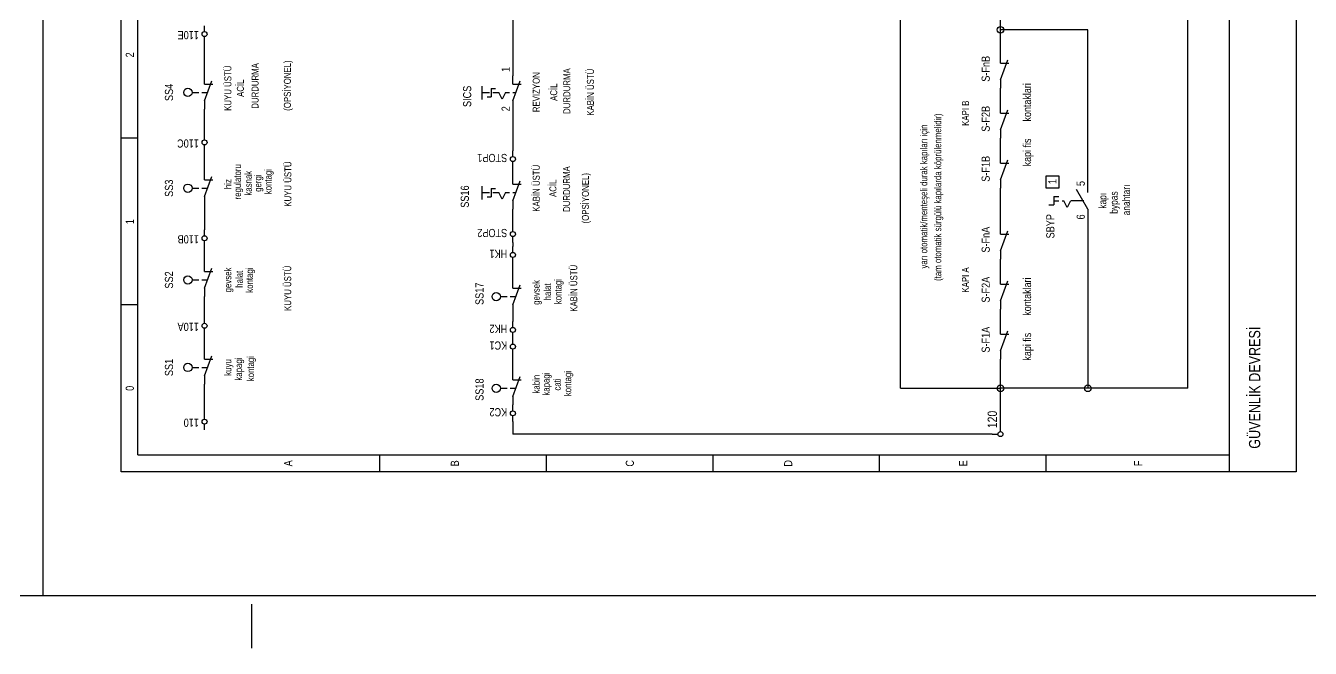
# Model space of a CAD drawing. Header units: centimetres. Extents: x 0 to 12547, y -30 to 2970.
# Drawn here: x 10422 to 11151, y -30 to 323 of the extents above; entities that cross this region are included whole.
import ezdxf
from ezdxf.enums import TextEntityAlignment as Align

# ---------------------------------------------------------------- set-up
doc = ezdxf.new("R2010")
doc.units = ezdxf.units.CM
doc.linetypes.add('CENTER', pattern=[40, 25, -5, 5, -5])
for name, color, linetype in [('SCOTT-CERCEVE', 7, 'CONTINUOUS'), ('SCOTT-EKSEN', 8, 'CENTER'), ('SCOTT-ELEKTRIK', 3, 'CONTINUOUS'), ('SCOTT-ELEKTRIK-YAZI', 4, 'CONTINUOUS')]:
    doc.layers.add(name, color=color, linetype=linetype)
doc.styles.get("Standard").update_dxf_attribs({"font": 'arial.ttf', "width": 0.8})

msp = doc.modelspace()

# ---------------------------------------------------------------- linework, layer by layer
at = {"layer": 'SCOTT-CERCEVE'}
msp.add_line((10431.7, 0), (10431.7, 2970), dxfattribs=at)
for points in [[(0, 0), (12546.71, 0), (12546.71, 2970), (0, 2970)], [(100, 0), (12521.71, 0), (12521.71, 2970), (100, 2970)]]:
    msp.add_lwpolyline(points, close=True, dxfattribs=at)
at = {"layer": 'SCOTT-EKSEN'}
msp.add_line((10550, -30), (10550, -5), dxfattribs=at)
at = {"layer": 'SCOTT-ELEKTRIK'}
for p, q in [((10475.91, 70.2), (10475.91, 1015.95)), ((10485.36, 79.66), (10485.36, 1015.95)), ((11104.83, 70.2), (11104.83, 1015.95)), ((11142.66, 1015.95), (11142.66, 70.2)), ((11081.19, 117.49), (11081.19, 564.36)), ((10918.05, 117.49), (10918.05, 528.89)), ((10698.16, 353.92), (10698.16, 294.72)), ((10974.79, 320.82), (10974.79, 332.65)), ((10523.19, 319.88), (10523.19, 323.19)), ((11024.44, 320.82), (10974.79, 320.82)), ((10974.79, 306.64), (10974.79, 320.82)), ((11024.44, 233.34), (11024.44, 320.82)), ((10523.19, 313.73), (10523.19, 317.04)), ((10523.19, 294.82), (10523.19, 313.73)), ((10974.79, 301.91), (10974.79, 306.64)), ((10974.79, 292.45), (10978.92, 303.8)), ((10974.79, 301.91), (10979.52, 301.91)), ((10523.19, 290.09), (10523.19, 294.82)), ((10523.19, 280.63), (10527.33, 291.98)), ((10698.16, 289.99), (10698.16, 294.72)), ((10698.16, 280.53), (10702.29, 291.88)), ((10974.79, 292.45), (10974.79, 287.72)), ((10516.1, 285.36), (10519.99, 285.36)), ((10521.68, 285.36), (10524.92, 285.36)), ((10523.19, 290.09), (10527.92, 290.09)), ((10680.74, 281.4), (10680.74, 288.97)), ((10680.76, 285.26), (10684.92, 285.26)), ((10685.86, 287.63), (10688.23, 287.63)), ((10685.86, 287.63), (10685.86, 282.9)), ((10686.81, 285.26), (10690.12, 285.26)), ((10692.01, 281.48), (10690.12, 285.26)), ((10693.9, 285.26), (10692.01, 281.48)), ((10693.9, 285.26), (10696.27, 285.26)), ((10698.16, 289.99), (10702.89, 289.99)), ((10698.16, 285.26), (10699.86, 285.26)), ((10974.79, 278.26), (10974.79, 287.72)), ((10523.19, 280.63), (10523.19, 275.9)), ((10683.5, 282.9), (10685.86, 282.9)), ((10698.16, 280.53), (10698.16, 275.81)), ((10974.79, 273.54), (10974.79, 278.26)), ((10523.19, 261.71), (10523.19, 275.9)), ((10698.16, 275.81), (10698.16, 252.26)), ((10974.79, 264.08), (10978.92, 275.43)), ((10974.79, 273.54), (10979.52, 273.54)), ((10974.79, 264.08), (10974.79, 259.35)), ((10485.36, 259.35), (10475.91, 259.35)), ((10523.19, 258.4), (10523.19, 261.71)), ((10523.19, 252.26), (10523.19, 255.57)), ((10974.79, 249.89), (10974.79, 259.35)), ((10523.19, 240.43), (10523.19, 252.26)), ((10698.16, 248.95), (10698.16, 252.26)), ((10974.79, 245.16), (10974.79, 249.89)), ((10698.16, 242.8), (10698.16, 246.11)), ((10698.16, 237.98), (10698.16, 242.8)), ((10974.79, 235.71), (10978.92, 247.05)), ((10974.79, 245.16), (10979.52, 245.16)), ((10523.19, 235.71), (10523.19, 240.43)), ((10523.19, 226.25), (10527.33, 237.6)), ((10523.19, 235.71), (10527.92, 235.71)), ((10698.16, 233.25), (10698.16, 237.98)), ((10698.16, 223.79), (10702.29, 235.14)), ((10974.79, 235.71), (10974.79, 230.98)), ((11000.8, 230.98), (11000.8, 238.07)), ((11000.8, 238.07), (11007.89, 238.07)), ((11007.89, 238.07), (11007.89, 230.98)), ((11024.44, 228.61), (11024.44, 233.34)), ((10516.1, 230.98), (10519.99, 230.98)), ((10521.68, 230.98), (10524.92, 230.98)), ((10523.19, 226.25), (10523.19, 221.52)), ((10680.74, 224.65), (10680.74, 232.22)), ((10680.76, 228.52), (10684.92, 228.52)), ((10683.5, 226.15), (10685.86, 226.15)), ((10685.86, 230.88), (10688.23, 230.88)), ((10685.86, 230.88), (10685.86, 226.15)), ((10686.81, 228.52), (10690.12, 228.52)), ((10692.01, 224.73), (10690.12, 228.52)), ((10693.9, 228.52), (10692.01, 224.73)), ((10693.9, 228.52), (10696.27, 228.52)), ((10698.16, 233.25), (10702.89, 233.25)), ((10698.16, 228.52), (10699.86, 228.52)), ((10974.79, 209.7), (10974.79, 230.98)), ((11007.89, 230.98), (11000.8, 230.98)), ((11005.06, 226.25), (11007.89, 226.25)), ((11005.06, 226.25), (11005.06, 221.52)), ((11024.44, 219.15), (11017.98, 230.34)), ((10523.19, 221.52), (10523.19, 207.33)), ((10698.16, 223.79), (10698.16, 219.06)), ((10698.16, 209.7), (10698.16, 219.06)), ((11002.22, 221.52), (11005.06, 221.52)), ((11005.06, 223.88), (11007.89, 223.88)), ((11009.79, 223.88), (11010.73, 223.88)), ((11012.62, 220.1), (11010.73, 223.88)), ((11014.51, 223.88), (11012.62, 220.1)), ((11022.08, 223.88), (11014.99, 223.88)), ((11024.44, 219.15), (11024.44, 214.43)), ((11024.44, 214.43), (11024.44, 117.49)), ((10523.19, 204.02), (10523.19, 207.33)), ((10698.16, 206.39), (10698.16, 209.7)), ((10974.79, 204.97), (10974.79, 209.7)), ((10974.79, 195.51), (10978.92, 206.86)), ((10974.79, 204.97), (10979.52, 204.97)), ((10523.19, 197.88), (10523.19, 201.19)), ((10523.19, 188.42), (10523.19, 197.88)), ((10698.16, 200.24), (10698.16, 203.55)), ((10698.16, 200.24), (10698.16, 197.88)), ((10698.16, 194.57), (10698.16, 197.88)), ((10698.16, 188.42), (10698.16, 191.73)), ((10974.79, 195.51), (10974.79, 190.78)), ((10974.79, 181.32), (10974.79, 190.78)), ((10523.19, 183.69), (10523.19, 188.42)), ((10523.19, 174.23), (10527.33, 185.58)), ((10523.19, 183.69), (10527.92, 183.69)), ((10698.16, 178.96), (10698.16, 188.42)), ((10516.1, 178.96), (10519.99, 178.96)), ((10521.68, 178.96), (10524.92, 178.96)), ((10698.16, 174.23), (10698.16, 178.96)), ((10698.16, 164.77), (10702.29, 176.12)), ((10974.79, 176.6), (10974.79, 181.32)), ((10974.79, 167.14), (10978.92, 178.49)), ((10974.79, 176.6), (10979.52, 176.6)), ((10523.19, 174.23), (10523.19, 169.5)), ((10523.19, 157.68), (10523.19, 169.5)), ((10691.07, 169.5), (10694.96, 169.5)), ((10696.65, 169.5), (10699.88, 169.5)), ((10698.16, 174.23), (10702.89, 174.23)), ((10485.36, 164.77), (10475.91, 164.77)), ((10698.16, 164.77), (10698.16, 160.05)), ((10974.79, 167.14), (10974.79, 162.41)), ((10974.79, 152.95), (10974.79, 162.41)), ((10523.19, 154.37), (10523.19, 157.68)), ((10698.16, 160.05), (10698.16, 155.32)), ((10698.16, 152.01), (10698.16, 155.32)), ((10523.19, 148.22), (10523.19, 151.53)), ((10523.19, 138.77), (10523.19, 148.22)), ((10698.16, 145.86), (10698.16, 149.17)), ((10698.16, 142.55), (10698.16, 145.86)), ((10974.79, 148.22), (10974.79, 152.95)), ((10974.79, 138.77), (10978.92, 150.11)), ((10974.79, 148.22), (10979.52, 148.22)), ((10523.19, 134.04), (10523.19, 138.77)), ((10698.16, 136.4), (10698.16, 139.71)), ((10974.79, 138.77), (10974.79, 134.04)), ((10523.19, 124.58), (10527.33, 135.93)), ((10523.19, 134.04), (10527.92, 134.04)), ((10698.16, 126.94), (10698.16, 136.4)), ((10974.79, 117.49), (10974.79, 134.04)), ((10516.1, 129.31), (10519.99, 129.31)), ((10521.68, 129.31), (10524.92, 129.31)), ((10523.19, 124.58), (10523.19, 119.85)), ((10698.16, 122.22), (10698.16, 126.94)), ((10698.16, 112.76), (10702.29, 124.11)), ((10523.19, 103.3), (10523.19, 119.85)), ((10691.07, 117.49), (10694.96, 117.49)), ((10696.65, 117.49), (10699.88, 117.49)), ((10698.16, 122.22), (10702.89, 122.22)), ((10918.05, 117.49), (10974.79, 117.49)), ((10974.79, 96.21), (10974.79, 117.49)), ((11024.44, 117.49), (10974.79, 117.49)), ((11081.19, 117.49), (11024.44, 117.49)), ((10698.16, 112.76), (10698.16, 108.03)), ((10523.19, 99.99), (10523.19, 103.3)), ((10698.16, 104.72), (10698.16, 108.03)), ((10523.19, 93.84), (10523.19, 97.15)), ((10698.16, 98.57), (10698.16, 101.88)), ((10698.16, 98.57), (10698.16, 91.48)), ((10974.79, 92.9), (10974.79, 96.21)), ((10970.06, 91.48), (10698.16, 91.48)), ((10970.06, 91.48), (10973.37, 91.48)), ((10485.36, 79.66), (11104.83, 79.66)), ((10622.5, 79.66), (10622.5, 70.2)), ((10717.07, 79.66), (10717.07, 70.2)), ((10811.65, 79.66), (10811.65, 70.2)), ((10906.22, 70.2), (10906.22, 79.66)), ((11000.8, 70.2), (11000.8, 79.66)), ((11142.66, 70.2), (10475.91, 70.2))]:
    msp.add_line(p, q, dxfattribs=at)
for centre, radius in [((10974.79, 320.82), 1.89), ((10523.19, 318.46), 1.42), ((10513.74, 285.36), 2.36), ((10523.19, 256.99), 1.42), ((10698.16, 247.53), 1.42), ((10513.74, 230.98), 2.36), ((10698.16, 204.97), 1.42), ((10523.19, 202.6), 1.42), ((10698.16, 193.15), 1.42), ((10513.74, 178.96), 2.36), ((10688.7, 169.5), 2.36), ((10523.19, 152.95), 1.42), ((10698.16, 150.59), 1.42), ((10698.16, 141.13), 1.42), ((10513.74, 129.31), 2.36), ((10688.7, 117.49), 2.36), ((10974.79, 117.49), 1.89), ((11024.44, 117.49), 1.89), ((10698.16, 103.3), 1.42), ((10523.19, 98.57), 1.42), ((10974.79, 91.48), 1.42)]:
    msp.add_circle(centre, radius, dxfattribs=at)

# ---------------------------------------------------------------- texts
at = {"layer": 'SCOTT-ELEKTRIK-YAZI', "width": 0.8}
for s, height, rotation, p in [('110E', 4.634, 180, (10519.98, 320.16)), ('(OPSİYONEL)', 3.9722, 90, (10572.17, 274.91)), ('1', 4.63, 90, (10696.36, 296.99)), ('S-FnB', 4.634, 90, (10968.74, 291.41)), ('kontaklari', 4.54, 90, (10992.19, 268.84)), ('S-F2B', 4.634, 90, (10968.74, 263.04)), ('110C', 4.634, 180, (10519.98, 258.69)), ('kapi fis', 4.54, 90, (10992.19, 243.38)), ('STOP1', 4.634, 180, (10694.94, 250.46)), ('S-F1B', 4.634, 90, (10968.74, 234.67)), ('(OPSİYONEL)', 3.9722, 90, (10741.29, 211.02)), ('5', 4.63, 90, (11022.65, 232.21)), ('110B', 4.634, 180, (10519.98, 204.31)), ('STOP2', 4.634, 180, (10694.94, 207.9)), ('S-FnA', 4.634, 90, (10968.74, 194.47)), ('HK1', 4.634, 180, (10694.94, 196.08)), ('S-F2A', 4.634, 90, (10968.74, 166.1)), ('kontaklari', 4.54, 90, (10992.19, 158.64)), ('110A', 4.634, 180, (10519.98, 154.65)), ('HK2', 4.634, 180, (10694.94, 153.52)), ('S-F1A', 4.634, 90, (10968.74, 137.73)), ('kapi fis', 4.54, 90, (10992.19, 133.19)), ('GÜVENLİK DEVRESİ', 6.3687, 90, (11122.2, 83.24)), ('KC1', 4.634, 180, (10694.94, 144.06)), ('KC2', 4.634, 180, (10694.94, 106.23)), ('120', 5.296, 90, (10972.81, 94.88)), ('110', 4.634, 180, (10519.98, 100.27))]:
    msp.add_text(s, height=height, rotation=rotation, dxfattribs=at).set_placement(p)
for s, height, p in [('2', 4.63, (10483.09, 306.64)), ('KUYU ÜSTÜ', 3.972, (10538.41, 287.72)), ('DURDURMA', 3.972, (10553.84, 289.02)), ('DURDURMA', 3.972, (10730.72, 286.08)), ('ACİL', 3.972, (10545.51, 287.72)), ('REVIZYON', 3.972, (10713.38, 285.48)), ('KABİN ÜSTÜ', 3.972, (10744.12, 285.48)), ('SS4', 4.634, (10505.32, 285.36)), ('ACİL', 3.972, (10723.31, 285.48)), ('KAPI B', 3.972, (10956.92, 273.54)), ('(tam otomatik sürgülü kapılarda köprülenmelidir)', 3.9722, (10941.2, 225.89)), ('yarı otomatik/menteşeli durak kapıları için', 3.9722, (10933.27, 226.25)), ('regulatoru', 3.972, (10543.9, 234.64)), ('kasnak', 3.972, (10550.01, 233.84)), ('kontagi', 3.972, (10561.24, 234.7)), ('KUYU ÜSTÜ', 3.972, (10572.47, 233.34)), ('KABİN ÜSTÜ', 3.972, (10713.39, 230.98)), ('DURDURMA', 3.972, (10730.6, 230.51)), ('SS3', 4.634, (10505.32, 230.98)), ('hiz', 3.972, (10538.42, 233.34)), ('gergi', 3.972, (10555.41, 233.86)), ('ACİL', 3.972, (10722.85, 230.98)), ('1', 4.63, (11006.57, 234.76)), ('SS16', 4.634, (10673.19, 226.25)), ('kapı', 4.256, (11034.85, 223.88)), ('bypas', 4.256, (11041.31, 222.85)), ('anahtarı', 4.256, (11048.31, 224.31)), ('1', 4.63, (10483.09, 212.06)), ('SS2', 4.634, (10505.32, 178.96)), ('gevsek', 3.972, (10538.42, 178.96)), ('halat', 3.972, (10544.91, 179.36)), ('kontagi', 3.972, (10550.66, 178.87)), ('KUYU ÜSTÜ', 3.972, (10572.35, 174.22)), ('KABİN ÜSTÜ', 3.972, (10734.67, 174.23)), ('KAPI A', 3.972, (10956.92, 178.96)), ('gevsek', 3.972, (10713.39, 171.87)), ('halat', 3.972, (10719.74, 172.19)), ('kontagi', 3.972, (10725.75, 172.34)), ('SS1', 4.634, (10505.32, 129.31)), ('kuyu', 3.972, (10538.42, 129.31)), ('kapagi', 3.972, (10544.49, 128.43)), ('kontagi', 3.972, (10551.28, 128.63)), ('kabin', 3.972, (10713.39, 119.85)), ('kapagi', 3.972, (10719, 119.88)), ('kontagi', 3.972, (10731.25, 120.17)), ('0', 4.63, (10483.09, 117.49)), ('cati', 3.972, (10725.33, 119.65)), ('A', 4.63, (10572.94, 74.93)), ('B', 4.63, (10667.52, 74.93)), ('C', 4.63, (10766.82, 74.93)), ('D', 4.63, (10856.67, 74.93)), ('E', 4.63, (10955.97, 74.93)), ('F', 4.63, (11055.28, 74.93))]:
    msp.add_text(s, height=height, rotation=90, dxfattribs=at).set_placement(p, align=Align.CENTER)
for s, height, p in [('SICS', 4.634, (10674.52, 289.14)), ('2', 4.63, (10696.36, 277.51)), ('SBYP', 4.634, (11005.43, 216.32)), ('6', 4.63, (11022.65, 216.13)), ('SS17', 4.634, (10681.51, 177.45)), ('SS18', 4.634, (10681.51, 123.07))]:
    msp.add_text(s, height=height, rotation=90, dxfattribs=at).set_placement(p, align=Align.RIGHT)

doc.saveas('drawing.dxf')
